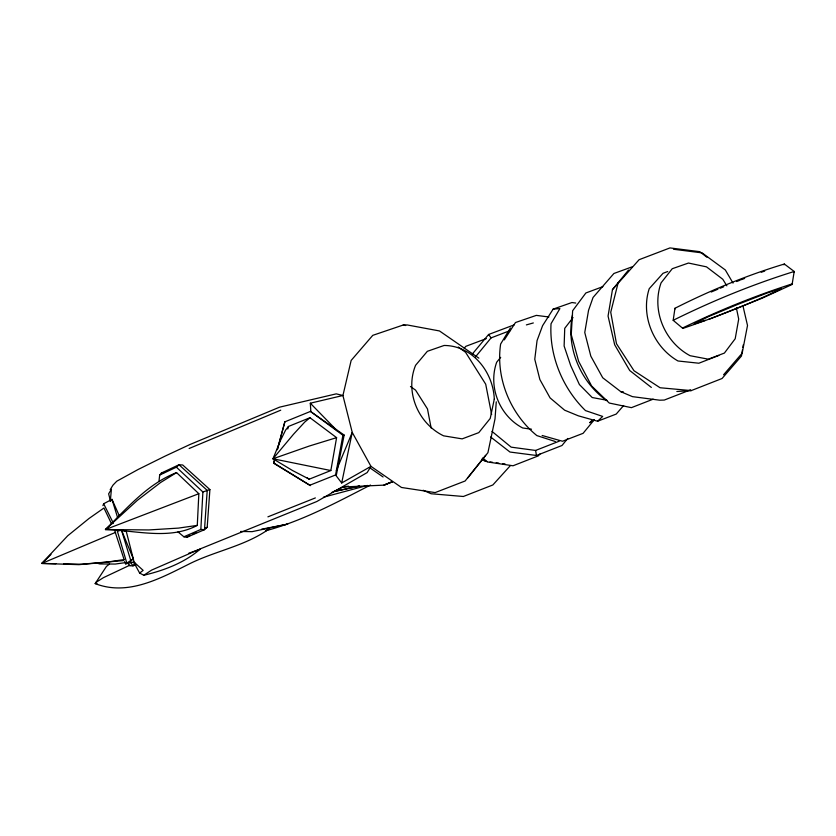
<?xml version="1.0" encoding="UTF-8"?>
<svg xmlns="http://www.w3.org/2000/svg" width="836" height="836" viewBox="0 0 836 836"><rect width="100%" height="100%" fill="white"/><g stroke="black" fill="none" stroke-linecap="round" stroke-linejoin="round"><path stroke-width="1.25" d="M197.286 525.395L198.843 493.71L176.563 472.601C147.638 483.835 126.915 508.246 105.451 529.543C135.463 530.264 169.248 540.317 197.286 525.395L178.465 528.101L148.871 529.94L105.451 529.543L137.292 500.388L160.596 482.518L176.563 472.601M177.984 531.895L183.889 536.785L200.839 529.449L202.897 491.976L176.396 467.178L159.676 475.057L158.965 481.411M183.889 536.785L186.668 537.349L204.496 529.679L207.192 527.297L209.899 489.582L182.729 464.994L179.008 464.753L161.432 473.009L159.676 475.057M496.27 401.844L495.016 418.878L487.921 452.684L467.846 477.816M572.524 314.953C565.753 346.721 580.153 381.644 606.445 400.423M708.75 319.394L761.899 298.316L792.1 284.501L794.2 271.481L784.346 264.019C746.767 275.347 709.983 290.52 674.965 308.275L673.179 320.303L682.855 328.423C716.034 317.074 749.056 304.283 780.751 289.12L781.054 288.577L767.145 293.028L737.707 304.419L708.217 316.729L694.068 323.971L705.5 320.334M742.462 349.845L741.469 356.021L722.053 378.509L691.226 390.6L676.846 391.499M742.859 347.379L743.256 344.902M706.88 257.237L699.816 251.678L669.981 247.916L639.101 259.703L612.454 289.632L608.065 316.06L614.669 344.777L629.707 370.505L651.338 387.423M330.847 470.543L336.594 437.656L309.978 417.728L288.43 426.464L285.599 430.101L280.582 440.248L272.975 458.776L292.516 470.511L309.236 479.185L330.847 470.543L272.975 458.776L293.488 434.271L304.732 422.075L309.978 417.728M274.73 459.204L273.717 462.935L309.863 485.225L335.57 474.963L342.917 435.242L310.459 411.427L284.846 421.835L277.427 449.235M310.459 411.427L344.139 435.065L336.281 475.433L335.57 474.963M335.623 475.057L341.694 482.978L352.238 432.4L342.927 395.501L351.151 360.441L372.762 335.351L403.161 325.037L407.101 324.932L439.485 330.951L478.861 358.142M618.212 282.526L610.74 312.225L616.477 343.7L634.001 370.745L660.064 387.747L691.226 390.6M287.783 428.983L288.43 426.464M309.863 485.225L310.386 485.622L273.633 463.207L274.647 459.539M277.353 449.758L284.846 421.835M102.922 505.644L103.664 503.753L111.982 499.343L119.391 516M336.354 470.501L352.238 432.4L370.975 466.363L401.479 487.472L435.138 492.592L465.119 480.993L485.611 455.338M783.959 264.855L784.346 264.019M269.495 528.645C244.906 546.43 214.371 550.966 187.807 564.676C159.457 578.836 127.448 596.183 95.168 583.601L106.412 566.463L109.453 564.06M793.698 272.358L794.2 271.481C752.734 284.355 712.094 301.033 673.179 320.303M510.409 327.963L500.628 344.045C495.602 378.175 510.263 413.851 536.848 435.587L555.365 441.533M110.195 489.666L113.006 485.11L116.779 481.202L138.107 469.498L165.131 456.101L189.793 444.585L279.548 407.174L336.239 393.86L342.927 395.501L310.313 403.203L310.846 411.343M575.764 303.06L571.928 302.527L553.139 309.121L542.595 325.674L537.057 340.607L534.768 359.25L539.857 379.513L550.078 397.905L564.624 410.183L578.334 415.826L597.604 421.229L616.216 414.071L623.666 405.502M504.307 339.886L515.488 322.529L536.336 315.381L548.897 316.98M114.522 530.014L124.104 559.566L123.414 560.601L81.458 564.227L63.546 563.872M134.941 562.942L132.987 565.847L129.684 565.773L127.5 562.701M573.026 317.575L564.739 328.329L564.122 346.031L570.674 365.541L579.39 384.539L592.191 397.528L606.988 400.277M500.68 357.338L496.678 362.228C487.89 386.869 499.552 415.91 522.678 427.98L531.497 429.213M567.738 438.461L561.98 445.504L536.472 455.484L509.981 452.036L490.617 436.977M475.496 356.857L491.077 337.89L510.044 330.607M612.454 289.632L628.515 270.049M594.333 419.672L583.089 433.33L562.503 441.251L542.146 435.493M124.554 561.646L125.703 563.903L133.269 558.73L126.278 531.466L122.61 530.243M464.21 348.288L465.819 346.334L486.322 338.59M472.413 353.941L488.611 334.484L514.203 324.849M723.558 374.81L742.159 353.22L747.509 325.486L742.974 305.976M539.962 453.99L538.269 455.892L513.022 465.777L487.597 461.974L482.644 457.982M591.449 420.821L589.714 422.755L593.905 420.059M510.357 465.631L492.853 484.964L463.363 496.49L431.136 493.752L423.11 490.251M124.104 559.566L106.12 562.262L78.95 564.655L41.8 563.443L67.685 535.792L89.013 518.487L103.946 508.006L111.742 524.224M55.876 563.725L41.8 563.443L50.975 554.425M121.889 531.038L133.269 558.73L128.932 562.868L125.703 563.903M597.604 421.229L602.683 416.432L585.493 410.601C562.618 388.332 549.137 355.697 551.039 323.71L559.89 308.589L553.139 309.121M176.396 467.178L179.008 464.753L207.213 490.387L204.496 529.679L200.839 529.449M133.415 561.656L139.643 573.068L143.144 570.371L134.073 562.137L133.269 558.73M139.643 573.068L143.792 575.262L151.588 570.11L201.361 548.437L316.792 501.527L367.15 472.591L370.975 466.363L341.694 482.978M95.753 582.525L103.476 577.634L129.862 565.188M267.729 529.543L265.524 530.829C302.601 520.953 336.542 502.426 370.494 485.047M186.668 537.349L190.274 535.406M348.445 486.165L343.397 486.98L331.808 492.467M192.531 534.319L195.917 532.699M204.935 528.373L207.192 527.297M41.8 563.443L115.64 532.333M189.135 448.504L280.739 410.183M711.248 292.015L717.884 289.193M720.172 288.242L723.715 286.779M392.241 481.724L383.943 485.131L343.397 486.98M392.387 481.735L383.943 485.131L392.262 481.891M267.917 516.847L315.36 497.922M736.704 281.533L740.247 280.123M105.451 529.543L198.843 493.71M491.986 431.397L511.183 447.155L535.594 450.447L559.284 441.157M119.412 530.609L117.427 531.393L126.706 562.68M653.188 399.169L631.42 407.654L609.277 403.046L591.637 386.002L578.616 361.277L571.249 334.619L572.639 310.741L585.869 292.976L602.871 286.644M718.824 355.457L698.865 363.221L677.996 360.985C653.595 347.076 640.397 315.642 649.217 288.702L663.032 273.299L667.745 271.522M690.609 389.816L664.254 400.068L659.688 400.193L632.455 396.64L620.876 391.718L602.725 377.767L590.822 356.167L584.761 332.509L588.544 310.323L593.048 297.459L613.906 273.487L631.995 266.893M741.354 279.694L744.677 278.419M202.897 491.976L209.899 489.582M188.758 553.233L200.159 549.179C184.171 562.91 164.013 570.465 143.792 575.262M272.975 458.776L309.299 446.037L336.594 437.656M761.251 272.264L764.71 271.073M136.331 564.728L132.987 565.847L130.092 561.698M526.366 324.901L533.337 322.947M323.417 497.232L367.443 485.423M359.543 485.998L334.076 491.495L359.511 486.218M792.538 283.78C754.992 295.787 718.187 310.825 682.678 327.952L682.855 328.423M161.432 473.009L164.473 472.424M261.605 529.188L287.741 524.109L252.117 531.654L240.549 531.466M342.917 435.242L344.139 435.065M134.073 562.137L128.932 562.868L130.897 560.935L121.398 529.836M125.494 562.607L115.19 564.06L99.86 563.945L96.203 562.91M95.168 583.601L96.986 583.465M620.876 391.718L623.457 391.938M673.482 249.253L702.104 252.88L725.345 269.997L733.026 283.111M487.44 461.608L484.932 461.273L481.87 459.048M489.959 461.942L492.477 462.277M496.239 462.778L498.758 463.123M502.53 463.625L505.048 463.959M403.161 325.037L405.7 325.507M307.042 477.795L309.236 479.185M369.355 467.481L383.107 476.98M410.455 386.514L415.576 390.14L427.478 408.929L431.136 428.011M458.232 347.013L465.568 352.29L485.706 384.194L491.631 414.531M310.313 403.203L337.086 430.686M488.611 334.484L491.077 337.89M726.86 285.849L722.806 279.287L706.493 266.851L688.467 263.047L672.238 268.722L661.077 282.861C651.234 310.292 664.641 342.133 690.097 355.708L708.301 359.177L724.384 353.085L735.199 338.747L738.7 319.07L736.359 307.857M103.664 503.753L113.414 523.326M674.965 308.275L675.185 308.85M117.625 517.641L111.982 499.343L110.279 501.318L111.418 489.29L108.638 493.825L110.54 501.391M535.594 450.447L536.472 455.484M494.285 399.18L490.22 418.449L478.788 432.63L462.162 438.869L443.592 435.828C418.084 423.497 404.718 391.844 415.576 365.311L427.353 351.308L444.115 345.467C472.559 345.55 493.334 372.125 494.285 399.18"/></g></svg>
